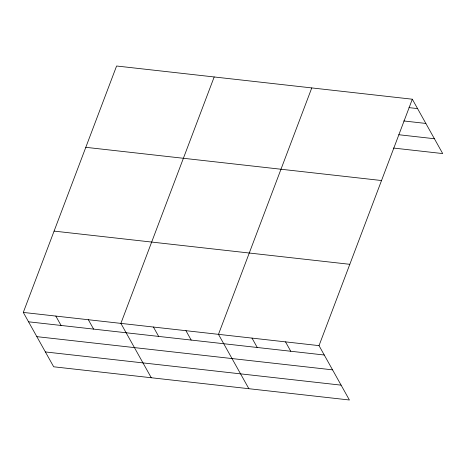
<?xml version="1.0" encoding="UTF-8"?>
<svg xmlns="http://www.w3.org/2000/svg" width="466" height="466" viewBox="0 0 466 466"><rect width="100%" height="100%" fill="white"/><g stroke="black" fill="none" stroke-linecap="round" stroke-linejoin="round"><path stroke-width="0.7" d="M412.317 99.211L319.024 345.632L349.407 399.997L53.683 366.789L23.3 312.424L116.593 66.003L412.317 99.211L442.7 153.576L393.496 148.054M214.179 76.966L120.886 323.381L151.275 377.745M311.771 87.923L218.478 334.338L248.861 388.702M409.002 107.634L417.559 108.595M403.748 120.956L425.854 123.438M398.75 134.726L434.405 138.734M85.808 147.32L381.532 180.528M54.085 231.107L349.809 264.309M23.3 312.424L319.024 345.632M28.543 321.802L324.266 355.01M36.837 336.65L332.561 369.853M45.388 351.941L341.112 385.149M285.507 341.863L290.749 351.248M251.995 338.1L257.238 347.485M185.946 330.685L191.188 340.069M153.419 327.033L158.661 336.411M88.359 319.728L93.602 329.107M55.827 316.076L61.069 325.454"/></g></svg>
